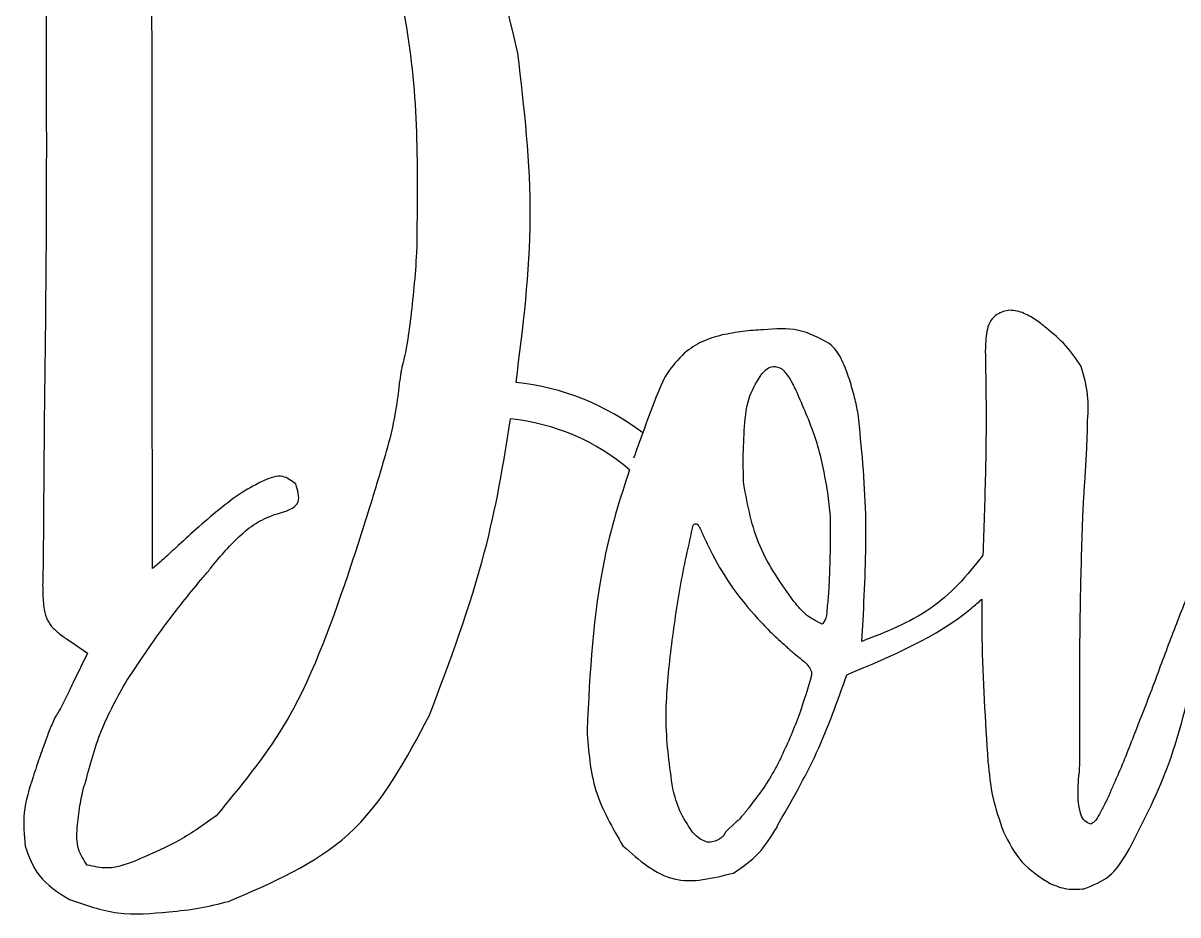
# Model space of a CAD drawing. Header units: inches. Extents: x -0.84 to 5.76, y -6.47 to 3.06.
# Drawn here: x -0.293 to 2.328, y -1.387 to 0.639 of the extents above; entities that cross this region are included whole.
import ezdxf

# ---------------------------------------------------------------- set-up
doc = ezdxf.new("R2010")
doc.units = ezdxf.units.IN
doc.header["$MEASUREMENT"] = 0

msp = doc.modelspace()

# ---------------------------------------------------------------- linework, layer by layer
for p, q in [((1.5833, -0.1724), (1.5801, -0.1627)), ((2.1228, -0.2912), (2.1229, -0.2718)), ((1.611, -0.7654), (1.6144, -0.7042)), ((-0.0578, -0.8544), (-0.0386, -0.826)), ((1.4948, -0.8473), (1.4948, -0.8489)), ((2.1054, -0.9212), (2.1055, -0.8438)), ((2.2504, -0.9231), (2.2374, -0.9553)), ((2.1969, -1.0583), (2.1937, -1.0648)), ((1.3217, -1.1789), (1.3055, -1.195)), ((1.4184, -1.1872), (1.4184, -1.1855))]:
    msp.add_line(p, q)
at = {"flags": 128}
for points in [[(1.5328, -0.4269), (1.5391, -0.4817), (1.539, -0.53)], [(-0.1842, -0.7665), (-0.1468, -0.7926), (-0.1791, -0.8585)], [(-0.1842, -0.7665), (-0.1468, -0.7926), (-0.1791, -0.8585)]]:
    msp.add_lwpolyline(points, dxfattribs=at)
for centre, radius, start, end in [((0.7636, -0.7509), 0.5773, 52.6901, 83.8045), ((0.7636, -0.7509), 0.5773, 52.6901, 83.8045), ((0.7636, -0.7509), 0.4933, 49.5384, 84.2066), ((0.7636, -0.7509), 0.4933, 49.5384, 84.2066), ((4.5223, -1.5499), 3.6336, 159.7411, 160.7071)]:
    msp.add_arc(centre, radius, start, end)
for points, knots in [([(0.83, 0.5707), (0.8009, 0.6946), (0.7545, 0.8913), (0.6447, 1.0572), (0.6005, 1.117)], [-1.904071, -1.904071, -1.904071, -1.904071, -0.947714, -0.384575, -0.384575, -0.384575, -0.384575]), ([(0.4666, 1.0281), (0.5102, 0.8962), (0.6078, 0.6011), (0.6028, 0.2898), (0.6001, 0.1176)], [-2.352064, -2.352064, -2.352064, -2.352064, -1.300663, 0, 0, 0, 0]), ([(-0.0005, 0.6001), (-0.0004, 0.6395), (-0.0004, 0.7178), (-0.0179, 0.7942), (-0.0267, 0.8323)], [-0.5952111, -0.5952111, -0.5952111, -0.5952111, -0.2962759, 0, 0, 0, 0]), ([(-0.241, 0.6784), (-0.2405, 0.5177), (-0.2395, 0.1964), (-0.2434, -0.1248), (-0.2453, -0.2854)], [-2.447952, -2.447952, -2.447952, -2.447952, -1.223762, 0, 0, 0, 0]), ([(0.0009, -0.6001), (0.0004, -0.3999), (-0.0005, 0.0001), (-0.0005, 0.4002), (-0.0005, 0.6001)], [-3.048416, -3.048416, -3.048416, -3.048416, -1.523321, 0, 0, 0, 0]), ([(0.8259, -0.177), (0.8418, -0.0522), (0.8735, 0.1969), (0.8445, 0.4463), (0.83, 0.5707)], [-1.905415, -1.905415, -1.905415, -1.905415, -0.950741, 0, 0, 0, 0]), ([(0.6001, 0.1176), (0.5983, 0.0915), (0.5948, 0.0396), (0.5887, -0.012), (0.5857, -0.0377)], [-0.3962576, -0.3962576, -0.3962576, -0.3962576, -0.1972967, 0, 0, 0, 0]), ([(1.914, -0.0249), (1.9091, -0.03), (1.8994, -0.0403), (1.8962, -0.0541), (1.8945, -0.0611)], [-0.106042, -0.106042, -0.106042, -0.106042, -0.0532284, 0, 0, 0, 0]), ([(1.9752, -0.0185), (1.9643, -0.0155), (1.943, -0.0095), (1.9235, -0.0198), (1.914, -0.0249)], [-0.1618156, -0.1618156, -0.1618156, -0.1618156, -0.0790445, 0, 0, 0, 0]), ([(2.0299, -0.0541), (2.0216, -0.047), (2.0049, -0.0327), (1.9851, -0.0233), (1.9752, -0.0185)], [-0.1664001, -0.1664001, -0.1664001, -0.1664001, -0.0833012, 0, 0, 0, 0]), ([(0.5857, -0.0377), (0.5829, -0.0598), (0.5782, -0.0971), (0.5692, -0.1335), (0.5656, -0.1483)], [-0.2856171, -0.2856171, -0.2856171, -0.2856171, -0.1160469, 0, 0, 0, 0]), ([(1.2935, -0.0694), (1.2779, -0.0737), (1.2469, -0.0821), (1.2209, -0.101), (1.208, -0.1103)], [-0.2424902, -0.2424902, -0.2424902, -0.2424902, -0.120343, 0, 0, 0, 0]), ([(1.387, -0.0575), (1.3716, -0.0585), (1.3402, -0.0603), (1.3093, -0.0664), (1.2935, -0.0694)], [-0.2395933, -0.2395933, -0.2395933, -0.2395933, -0.122545, 0, 0, 0, 0]), ([(1.5368, -0.0885), (1.514, -0.0764), (1.4672, -0.0513), (1.4142, -0.0554), (1.387, -0.0575)], [-0.3957648, -0.3957648, -0.3957648, -0.3957648, -0.2036388, 0, 0, 0, 0]), ([(1.8945, -0.0611), (1.8936, -0.0684), (1.8917, -0.0831), (1.8914, -0.0979), (1.8912, -0.1054)], [-0.1129245, -0.1129245, -0.1129245, -0.1129245, -0.0568234, 0, 0, 0, 0]), ([(2.1087, -0.1413), (2.0978, -0.1248), (2.076, -0.0917), (2.0453, -0.0666), (2.0299, -0.0541)], [-0.2999823, -0.2999823, -0.2999823, -0.2999823, -0.1499773, 0, 0, 0, 0]), ([(1.5641, -0.1232), (1.5605, -0.1167), (1.5533, -0.1036), (1.5423, -0.0935), (1.5368, -0.0885)], [-0.1128694, -0.1128694, -0.1128694, -0.1128694, -0.0567966, 0, 0, 0, 0]), ([(1.208, -0.1103), (1.194, -0.1251), (1.1658, -0.1546), (1.1509, -0.1926), (1.1433, -0.2117)], [-0.3079963, -0.3079963, -0.3079963, -0.3079963, -0.1547187, 0, 0, 0, 0]), ([(1.5801, -0.1627), (1.5778, -0.1561), (1.5731, -0.1427), (1.5671, -0.1298), (1.5641, -0.1232)], [-0.1083576, -0.1083576, -0.1083576, -0.1083576, -0.0554253, 0, 0, 0, 0]), ([(1.8912, -0.1054), (1.8922, -0.1677), (1.8942, -0.2923), (1.8906, -0.4169), (1.8888, -0.4792)], [-0.9496408, -0.9496408, -0.9496408, -0.9496408, -0.4748513, 0, 0, 0, 0]), ([(0.5656, -0.1483), (0.5652, -0.151), (0.5643, -0.1577), (0.5632, -0.1643), (0.5625, -0.1682)], [-0.05116397, -0.05116397, -0.05116397, -0.05116397, -0.02994038, 0, 0, 0, 0]), ([(1.3835, -0.1574), (1.3918, -0.1495), (1.4057, -0.1363), (1.4227, -0.1434), (1.4295, -0.1463)], [-0.1305656, -0.1305656, -0.1305656, -0.1305656, -0.0523651, 0, 0, 0, 0]), ([(1.4295, -0.1463), (1.4352, -0.1528), (1.448, -0.1674), (1.4562, -0.185), (1.4608, -0.1947)], [-0.1470913, -0.1470913, -0.1470913, -0.1470913, -0.0812539, 0, 0, 0, 0]), ([(2.1229, -0.2718), (2.1244, -0.2495), (2.1273, -0.2052), (2.1149, -0.1625), (2.1087, -0.1413)], [-0.3358648, -0.3358648, -0.3358648, -0.3358648, -0.1670347, 0, 0, 0, 0]), ([(0.5625, -0.1682), (0.5617, -0.1729), (0.5601, -0.1827), (0.5593, -0.1927), (0.5589, -0.1979)], [-0.07596319, -0.07596319, -0.07596319, -0.07596319, -0.03984211, 0, 0, 0, 0]), ([(1.3446, -0.2774), (1.3467, -0.2534), (1.3506, -0.2103), (1.3734, -0.1737), (1.3835, -0.1574)], [-0.3243387, -0.3243387, -0.3243387, -0.3243387, -0.1441803, 0, 0, 0, 0]), ([(1.6025, -0.2482), (1.6, -0.2359), (1.5949, -0.2103), (1.5873, -0.1854), (1.5833, -0.1724)], [-0.1986349, -0.1986349, -0.1986349, -0.1986349, -0.1033021, 0, 0, 0, 0]), ([(0.5589, -0.1979), (0.5583, -0.2019), (0.5571, -0.2101), (0.5561, -0.2184), (0.5556, -0.2227)], [-0.06353939, -0.06353939, -0.06353939, -0.06353939, -0.03275834, 0, 0, 0, 0]), ([(1.4608, -0.1947), (1.4619, -0.1969), (1.4642, -0.2017), (1.4662, -0.2066), (1.4672, -0.2092)], [-0.04031756, -0.04031756, -0.04031756, -0.04031756, -0.02109377, 0, 0, 0, 0]), ([(1.4672, -0.2092), (1.4824, -0.2441), (1.5128, -0.3141), (1.5261, -0.3892), (1.5328, -0.4269)], [-0.5792167, -0.5792167, -0.5792167, -0.5792167, -0.2902159, 0, 0, 0, 0]), ([(0.5556, -0.2227), (0.5526, -0.2405), (0.5453, -0.2845), (0.5331, -0.3275), (0.5259, -0.3531)], [-0.3401005, -0.3401005, -0.3401005, -0.3401005, -0.2027325, 0, 0, 0, 0]), ([(0.6295, -0.9328), (0.6757, -0.8104), (0.7582, -0.5917), (0.7978, -0.3618), (0.8134, -0.2601)], [-1.988654, -1.988654, -1.988654, -1.988654, -0.994706, -0.212877, -0.212877, -0.212877, -0.212877]), ([(1.6144, -0.7042), (1.618, -0.6283), (1.6253, -0.476), (1.6101, -0.3243), (1.6025, -0.2482)], [-1.16013, -1.16013, -1.16013, -1.16013, -0.581895, 0, 0, 0, 0]), ([(-0.2453, -0.2854), (-0.2457, -0.3378), (-0.2465, -0.4424), (-0.2473, -0.547), (-0.2477, -0.5992)], [-0.7970405, -0.7970405, -0.7970405, -0.7970405, -0.3975064, 0, 0, 0, 0]), ([(1.3427, -0.4087), (1.3421, -0.3892), (1.3407, -0.3454), (1.3432, -0.3016), (1.3446, -0.2774)], [-0.3337319, -0.3337319, -0.3337319, -0.3337319, -0.1848255, 0, 0, 0, 0]), ([(2.1178, -0.3959), (2.1188, -0.3783), (2.1209, -0.3434), (2.1222, -0.3085), (2.1228, -0.2912)], [-0.2663207, -0.2663207, -0.2663207, -0.2663207, -0.132091, 0, 0, 0, 0]), ([(0.5259, -0.3531), (0.5149, -0.39), (0.4887, -0.4784), (0.46, -0.566), (0.4432, -0.617)], [-0.7023725, -0.7023725, -0.7023725, -0.7023725, -0.4089882, 0, 0, 0, 0]), ([(0.3257, -0.4078), (0.3161, -0.4005), (0.2944, -0.3838), (0.2685, -0.3941), (0.254, -0.3998)], [-0.195572, -0.195572, -0.195572, -0.195572, -0.1093166, 0, 0, 0, 0]), ([(1.0837, -0.3756), (1.061, -0.4424), (1.0036, -0.6344), (0.9935, -0.8362), (0.987, -0.9671)], [-1.529244, -1.529244, -1.529244, -1.529244, -0.992256, 0, 0, 0, 0]), ([(0.254, -0.3998), (0.2371, -0.4085), (0.2005, -0.4271), (0.1684, -0.4527), (0.1512, -0.4665)], [-0.3118987, -0.3118987, -0.3118987, -0.3118987, -0.1672108, 0, 0, 0, 0]), ([(0.2777, -0.4772), (0.3017, -0.4706), (0.3418, -0.4597), (0.3303, -0.4226), (0.3257, -0.4078)], [-0.2582054, -0.2582054, -0.2582054, -0.2582054, -0.1033476, 0, 0, 0, 0]), ([(1.4565, -0.6748), (1.4277, -0.6344), (1.3703, -0.554), (1.3519, -0.457), (1.3427, -0.4087)], [-0.742989, -0.742989, -0.742989, -0.742989, -0.3695559, 0, 0, 0, 0]), ([(2.1128, -0.4765), (2.1134, -0.463), (2.1147, -0.4362), (2.1167, -0.4093), (2.1178, -0.3959)], [-0.2050167, -0.2050167, -0.2050167, -0.2050167, -0.1025696, 0, 0, 0, 0]), ([(0.1512, -0.4665), (0.1339, -0.481), (0.1006, -0.509), (0.0687, -0.5386), (0.0534, -0.5528)], [-0.3315165, -0.3315165, -0.3315165, -0.3315165, -0.1589718, 0, 0, 0, 0]), ([(0.1971, -0.5272), (0.2093, -0.5166), (0.2333, -0.4954), (0.263, -0.4832), (0.2777, -0.4772)], [-0.24235, -0.24235, -0.24235, -0.24235, -0.1200431, 0, 0, 0, 0]), ([(2.1055, -0.8438), (2.1059, -0.7826), (2.1067, -0.6601), (2.1108, -0.5377), (2.1128, -0.4765)], [-0.9333322, -0.9333322, -0.9333322, -0.9333322, -0.4667376, 0, 0, 0, 0]), ([(1.1759, -0.7999), (1.1821, -0.7508), (1.1945, -0.6528), (1.2158, -0.5564), (1.2265, -0.5084)], [-0.7519371, -0.7519371, -0.7519371, -0.7519371, -0.3748435, 0, 0, 0, 0]), ([(1.2265, -0.5084), (1.2266, -0.5073), (1.2267, -0.505), (1.2276, -0.503), (1.2281, -0.5019)], [-0.016992, -0.016992, -0.016992, -0.016992, -0.00874195, 0, 0, 0, 0]), ([(1.2281, -0.5019), (1.2287, -0.501), (1.2298, -0.4992), (1.2319, -0.4989), (1.2329, -0.4987)], [-0.01544059, -0.01544059, -0.01544059, -0.01544059, -0.00744909, 0, 0, 0, 0]), ([(1.2329, -0.4987), (1.234, -0.4984), (1.2362, -0.4978), (1.2378, -0.4995), (1.2386, -0.5003)], [-0.01613301, -0.01613301, -0.01613301, -0.01613301, -0.00839087, 0, 0, 0, 0]), ([(1.2386, -0.5003), (1.2393, -0.5014), (1.2408, -0.5035), (1.242, -0.5057), (1.2426, -0.5068)], [-0.01932456, -0.01932456, -0.01932456, -0.01932456, -0.00939151, 0, 0, 0, 0]), ([(1.2426, -0.5068), (1.2436, -0.5085), (1.2457, -0.5121), (1.2468, -0.516), (1.2474, -0.5181)], [-0.03128538, -0.03128538, -0.03128538, -0.03128538, -0.01617772, 0, 0, 0, 0]), ([(1.2474, -0.5181), (1.2516, -0.5265), (1.2598, -0.5431), (1.2676, -0.5599), (1.2715, -0.5681)], [-0.140952, -0.140952, -0.140952, -0.140952, -0.0691094, 0, 0, 0, 0]), ([(0.1324, -0.5996), (0.1425, -0.5871), (0.1628, -0.5619), (0.1856, -0.5388), (0.1971, -0.5272)], [-0.2467529, -0.2467529, -0.2467529, -0.2467529, -0.1244032, 0, 0, 0, 0]), ([(1.539, -0.53), (1.5389, -0.5435), (1.5387, -0.5717), (1.5377, -0.5999), (1.5372, -0.6146)], [-0.2149176, -0.2149176, -0.2149176, -0.2149176, -0.1120816, 0, 0, 0, 0]), ([(0.0534, -0.5528), (0.043, -0.5625), (0.0258, -0.5785), (0.008, -0.5939), (0.0009, -0.6001)], [-0.1793961, -0.1793961, -0.1793961, -0.1793961, -0.0715136, 0, 0, 0, 0]), ([(1.2715, -0.5681), (1.2861, -0.5942), (1.3153, -0.6463), (1.3547, -0.6911), (1.3743, -0.7133)], [-0.4531095, -0.4531095, -0.4531095, -0.4531095, -0.2253348, 0, 0, 0, 0]), ([(1.8856, -0.5697), (1.85, -0.6164), (1.7738, -0.702), (1.665, -0.7444), (1.611, -0.7654)], [-0.8733854, -0.8733854, -0.8733854, -0.8733854, -0.4338384, 0, 0, 0, 0]), ([(-0.2477, -0.5992), (-0.2484, -0.6163), (-0.2495, -0.6455), (-0.2473, -0.6746), (-0.2464, -0.6867)], [-0.222523, -0.222523, -0.222523, -0.222523, -0.0922917, 0, 0, 0, 0]), ([(0.1155, -0.6196), (0.1183, -0.6165), (0.1242, -0.61), (0.1296, -0.6031), (0.1324, -0.5996)], [-0.06664265, -0.06664265, -0.06664265, -0.06664265, -0.03401245, 0, 0, 0, 0]), ([(-0.0386, -0.826), (-0.0145, -0.7904), (0.0336, -0.7192), (0.0882, -0.6528), (0.1155, -0.6196)], [-0.6544662, -0.6544662, -0.6544662, -0.6544662, -0.3270538, 0, 0, 0, 0]), ([(0.4432, -0.617), (0.402, -0.7356), (0.3329, -0.9346), (0.1993, -1.0963), (0.1453, -1.1616)], [-1.587673, -1.587673, -1.587673, -1.587673, -0.641108, 0, 0, 0, 0]), ([(1.5372, -0.6146), (1.5366, -0.6288), (1.5355, -0.6552), (1.5327, -0.6815), (1.5314, -0.6935)], [-0.2011015, -0.2011015, -0.2011015, -0.2011015, -0.092497, 0, 0, 0, 0]), ([(2.3573, -0.643), (2.3429, -0.6795), (2.314, -0.7527), (2.2867, -0.8266), (2.2731, -0.8635)], [-0.5997588, -0.5997588, -0.5997588, -0.5997588, -0.3001095, 0, 0, 0, 0]), ([(1.5209, -0.7265), (1.5085, -0.7203), (1.4834, -0.7076), (1.4656, -0.6858), (1.4565, -0.6748)], [-0.211704, -0.211704, -0.211704, -0.211704, -0.1071177, 0, 0, 0, 0]), ([(1.577, -0.8411), (1.6787, -0.7986), (1.7906, -0.752), (1.8758, -0.6763), (1.8833, -0.6693)], [-2.0155988, -2.0155988, -2.0155988, -2.0155988, -1.2002912, -1.1189953, -1.1189953, -1.1189953, -1.1189953]), ([(1.8833, -0.6693), (1.8829, -0.6992), (1.8828, -0.8223), (1.891, -0.9453), (1.8972, -1.0383)], [-0.9384739, -0.9384739, -0.9384739, -0.9384739, -0.7100297, 0, 0, 0, 0]), ([(-0.2464, -0.6867), (-0.2449, -0.6955), (-0.2422, -0.7118), (-0.2328, -0.7253), (-0.2285, -0.7315)], [-0.1239845, -0.1239845, -0.1239845, -0.1239845, -0.0570358, 0, 0, 0, 0]), ([(1.5314, -0.6935), (1.531, -0.7023), (1.5305, -0.7146), (1.523, -0.7239), (1.5209, -0.7265)], [-0.08970926, -0.08970926, -0.08970926, -0.08970926, -0.02569225, 0, 0, 0, 0]), ([(-0.2285, -0.7315), (-0.2226, -0.7373), (-0.2091, -0.7505), (-0.1932, -0.7608), (-0.1842, -0.7665)], [-0.1435872, -0.1435872, -0.1435872, -0.1435872, -0.0807691, 0, 0, 0, 0]), ([(1.3743, -0.7133), (1.3846, -0.7244), (1.405, -0.7464), (1.4274, -0.7664), (1.4386, -0.7763)], [-0.2287618, -0.2287618, -0.2287618, -0.2287618, -0.1137037, 0, 0, 0, 0]), ([(1.4386, -0.7763), (1.441, -0.7786), (1.4462, -0.7837), (1.4517, -0.7883), (1.4547, -0.7909)], [-0.0550761, -0.0550761, -0.0550761, -0.0550761, -0.02974292, 0, 0, 0, 0]), ([(1.1817, -1.0996), (1.1747, -1.0497), (1.1607, -0.95), (1.1708, -0.8499), (1.1759, -0.7999)], [-0.7639014, -0.7639014, -0.7639014, -0.7639014, -0.3812931, 0, 0, 0, 0]), ([(1.4547, -0.7909), (1.459, -0.7942), (1.4678, -0.8009), (1.4761, -0.8082), (1.4804, -0.8119)], [-0.08438969, -0.08438969, -0.08438969, -0.08438969, -0.04284004, 0, 0, 0, 0]), ([(1.4804, -0.8119), (1.4842, -0.8154), (1.4912, -0.8218), (1.4948, -0.8305), (1.4965, -0.8344)], [-0.07112726, -0.07112726, -0.07112726, -0.07112726, -0.03203135, 0, 0, 0, 0]), ([(1.4965, -0.8344), (1.4968, -0.8366), (1.4974, -0.8411), (1.4957, -0.8452), (1.4948, -0.8473)], [-0.03355472, -0.03355472, -0.03355472, -0.03355472, -0.017152, 0, 0, 0, 0]), ([(-0.1791, -0.8585), (-0.1832, -0.8673), (-0.1911, -0.8841), (-0.1995, -0.9007), (-0.2036, -0.9087)], [-0.1419056, -0.1419056, -0.1419056, -0.1419056, -0.0678244, 0, 0, 0, 0]), ([(-0.1528, -1.0906), (-0.142, -1.0491), (-0.1203, -0.9663), (-0.0786, -0.8916), (-0.0578, -0.8544)], [-0.6491146, -0.6491146, -0.6491146, -0.6491146, -0.3235186, 0, 0, 0, 0]), ([(1.4184, -1.1855), (1.45, -1.1306), (1.5134, -1.0206), (1.5558, -0.9009), (1.577, -0.8411)], [-0.9651053, -0.9651053, -0.9651053, -0.9651053, -0.4826396, 0, 0, 0, 0]), ([(1.4948, -0.8489), (1.4848, -0.8824), (1.4649, -0.9492), (1.4351, -1.0123), (1.4203, -1.0438)], [-0.5304714, -0.5304714, -0.5304714, -0.5304714, -0.2648174, 0, 0, 0, 0]), ([(2.2126, -1.2469), (2.246, -1.1827), (2.3125, -1.0547), (2.3464, -0.9144), (2.3633, -0.8444)], [-1.095288, -1.095288, -1.095288, -1.095288, -0.546447, 0, 0, 0, 0]), ([(2.2731, -0.8635), (2.2693, -0.8733), (2.2616, -0.8931), (2.2541, -0.913), (2.2504, -0.9231)], [-0.1619121, -0.1619121, -0.1619121, -0.1619121, -0.0819132, 0, 0, 0, 0]), ([(-0.2036, -0.9087), (-0.2068, -0.915), (-0.2121, -0.9252), (-0.2185, -0.9348), (-0.2209, -0.9385)], [-0.08764586, -0.08764586, -0.08764586, -0.08764586, -0.03340735, 0, 0, 0, 0]), ([(-0.2209, -0.9385), (-0.2231, -0.9434), (-0.2299, -0.9583), (-0.2357, -0.9736), (-0.2395, -0.9839)], [-0.1246592, -0.1246592, -0.1246592, -0.1246592, -0.0833337, 0, 0, 0, 0]), ([(0.1733, -1.3562), (0.2716, -1.3141), (0.4737, -1.2276), (0.5766, -1.0329), (0.6295, -0.9328)], [-1.624372, -1.624372, -1.624372, -1.624372, -0.834339, 0, 0, 0, 0]), ([(2.1051, -1.063), (2.1055, -1.0393), (2.1064, -0.9921), (2.1057, -0.9448), (2.1054, -0.9212)], [-0.3601874, -0.3601874, -0.3601874, -0.3601874, -0.180094, 0, 0, 0, 0]), ([(0.987, -0.9671), (0.9904, -1.0139), (0.9971, -1.1079), (1.0447, -1.1892), (1.0686, -1.2299)], [-0.707426, -0.707426, -0.707426, -0.707426, -0.3546359, 0, 0, 0, 0]), ([(2.2374, -0.9553), (2.2309, -0.9725), (2.2177, -1.007), (2.2039, -1.0412), (2.1969, -1.0583)], [-0.2812191, -0.2812191, -0.2812191, -0.2812191, -0.1409822, 0, 0, 0, 0]), ([(-0.2395, -0.9839), (-0.2446, -0.9977), (-0.2555, -1.0272), (-0.2652, -1.0571), (-0.2704, -1.0731)], [-0.2397974, -0.2397974, -0.2397974, -0.2397974, -0.1276833, 0, 0, 0, 0]), ([(1.4203, -1.0438), (1.4119, -1.059), (1.3952, -1.0894), (1.3742, -1.1169), (1.3637, -1.1306)], [-0.263695, -0.263695, -0.263695, -0.263695, -0.1311964, 0, 0, 0, 0]), ([(1.8972, -1.0383), (1.8999, -1.0656), (1.9052, -1.1202), (1.9233, -1.172), (1.9323, -1.1979)], [-0.4164014, -0.4164014, -0.4164014, -0.4164014, -0.2087542, 0, 0, 0, 0]), ([(-0.2704, -1.0731), (-0.2791, -1.1002), (-0.2957, -1.1515), (-0.2908, -1.2052), (-0.2886, -1.2305)], [-0.4061947, -0.4061947, -0.4061947, -0.4061947, -0.191762, 0, 0, 0, 0]), ([(2.1017, -1.1145), (2.1018, -1.107), (2.1019, -1.093), (2.1029, -1.0791), (2.1034, -1.0726)], [-0.1065174, -0.1065174, -0.1065174, -0.1065174, -0.0492096, 0, 0, 0, 0]), ([(2.1034, -1.0726), (2.1034, -1.0707), (2.1035, -1.0674), (2.1046, -1.0643), (2.1051, -1.063)], [-0.02504361, -0.02504361, -0.02504361, -0.02504361, -0.01068244, 0, 0, 0, 0]), ([(2.1937, -1.0648), (2.191, -1.0707), (2.1848, -1.0849), (2.1786, -1.0992), (2.1751, -1.1074)], [-0.1182318, -0.1182318, -0.1182318, -0.1182318, -0.0685198, 0, 0, 0, 0]), ([(-0.1704, -1.1887), (-0.1686, -1.1719), (-0.1653, -1.1406), (-0.1585, -1.11), (-0.1554, -1.0958)], [-0.2390976, -0.2390976, -0.2390976, -0.2390976, -0.1101736, 0, 0, 0, 0]), ([(-0.1554, -1.0958), (-0.155, -1.0948), (-0.1544, -1.093), (-0.1533, -1.0914), (-0.1528, -1.0906)], [-0.01480028, -0.01480028, -0.01480028, -0.01480028, -0.0065513, 0, 0, 0, 0]), ([(1.225, -1.1964), (1.2151, -1.1815), (1.1954, -1.1516), (1.1863, -1.117), (1.1817, -1.0996)], [-0.2708738, -0.2708738, -0.2708738, -0.2708738, -0.1355762, 0, 0, 0, 0]), ([(2.1081, -1.158), (2.1062, -1.1512), (2.1023, -1.137), (2.1019, -1.1222), (2.1017, -1.1145)], [-0.1120736, -0.1120736, -0.1120736, -0.1120736, -0.0584654, 0, 0, 0, 0]), ([(2.1751, -1.1074), (2.1711, -1.1164), (2.1634, -1.1337), (2.1543, -1.1502), (2.15, -1.1581)], [-0.143743, -0.143743, -0.143743, -0.143743, -0.068886, 0, 0, 0, 0]), ([(1.3637, -1.1306), (1.3587, -1.1376), (1.3486, -1.1515), (1.3372, -1.1644), (1.3314, -1.1709)], [-0.1311092, -0.1311092, -0.1311092, -0.1311092, -0.0660336, 0, 0, 0, 0]), ([(0.1453, -1.1616), (0.118, -1.1812), (0.0641, -1.2197), (0.0033, -1.246), (-0.0267, -1.259)], [-0.5032821, -0.5032821, -0.5032821, -0.5032821, -0.2481754, 0, 0, 0, 0]), ([(1.3314, -1.1709), (1.3303, -1.1718), (1.3272, -1.1746), (1.3239, -1.1772), (1.3217, -1.1789)], [-0.03197041, -0.03197041, -0.03197041, -0.03197041, -0.021094, 0, 0, 0, 0]), ([(2.1306, -1.1807), (2.1256, -1.1787), (2.1148, -1.1745), (2.1104, -1.1638), (2.1081, -1.158)], [-0.08429008, -0.08429008, -0.08429008, -0.08429008, -0.04492749, 0, 0, 0, 0]), ([(2.15, -1.1581), (2.1468, -1.1644), (2.1421, -1.1736), (2.1334, -1.1789), (2.1306, -1.1807)], [-0.07662768, -0.07662768, -0.07662768, -0.07662768, -0.02497871, 0, 0, 0, 0]), ([(-0.1475, -1.2735), (-0.1554, -1.2617), (-0.1726, -1.2362), (-0.1712, -1.2053), (-0.1704, -1.1887)], [-0.2284779, -0.2284779, -0.2284779, -0.2284779, -0.1230232, 0, 0, 0, 0]), ([(1.2491, -1.2174), (1.2445, -1.2145), (1.2353, -1.2088), (1.2284, -1.2005), (1.225, -1.1964)], [-0.08169973, -0.08169973, -0.08169973, -0.08169973, -0.04054281, 0, 0, 0, 0]), ([(1.3055, -1.195), (1.3033, -1.1971), (1.2998, -1.2003), (1.2981, -1.2047), (1.2975, -1.2062)], [-0.0355607, -0.0355607, -0.0355607, -0.0355607, -0.01236343, 0, 0, 0, 0]), ([(1.3198, -1.2917), (1.3397, -1.278), (1.38, -1.2502), (1.4055, -1.2083), (1.4184, -1.1872)], [-0.3685152, -0.3685152, -0.3685152, -0.3685152, -0.1865073, 0, 0, 0, 0]), ([(1.9323, -1.1979), (1.9447, -1.2226), (1.9693, -1.2716), (2.0155, -1.3011), (2.0384, -1.3158)], [-0.4094813, -0.4094813, -0.4094813, -0.4094813, -0.2036255, 0, 0, 0, 0]), ([(-0.2886, -1.2305), (-0.2799, -1.2542), (-0.261, -1.3062), (-0.2137, -1.3357), (-0.1879, -1.3517)], [-0.4106017, -0.4106017, -0.4106017, -0.4106017, -0.2235829, 0, 0, 0, 0]), ([(1.0686, -1.2299), (1.1054, -1.2624), (1.1785, -1.327), (1.273, -1.3034), (1.3198, -1.2917)], [-0.696342, -0.696342, -0.696342, -0.696342, -0.3455486, 0, 0, 0, 0]), ([(1.2781, -1.2191), (1.2732, -1.2206), (1.2634, -1.2237), (1.2539, -1.2195), (1.2491, -1.2174)], [-0.07604113, -0.07604113, -0.07604113, -0.07604113, -0.03851639, 0, 0, 0, 0]), ([(1.2975, -1.2062), (1.2947, -1.2092), (1.2892, -1.2149), (1.2818, -1.2177), (1.2781, -1.2191)], [-0.05972106, -0.05972106, -0.05972106, -0.05972106, -0.02930007, 0, 0, 0, 0]), ([(2.1158, -1.3273), (2.136, -1.3193), (2.1771, -1.3033), (2.2007, -1.2659), (2.2126, -1.2469)], [-0.3272798, -0.3272798, -0.3272798, -0.3272798, -0.1661993, 0, 0, 0, 0]), ([(-0.0267, -1.259), (-0.0516, -1.2695), (-0.0911, -1.286), (-0.1323, -1.2769), (-0.1475, -1.2735)], [-0.3154164, -0.3154164, -0.3154164, -0.3154164, -0.1163047, 0, 0, 0, 0]), ([(2.0384, -1.3158), (2.0509, -1.3207), (2.0758, -1.3306), (2.1025, -1.3284), (2.1158, -1.3273)], [-0.2009315, -0.2009315, -0.2009315, -0.2009315, -0.1002784, 0, 0, 0, 0]), ([(-0.1879, -1.3517), (-0.1516, -1.3645), (-0.0783, -1.3903), (-0.0009, -1.3834), (0.0382, -1.3799)], [-0.5847708, -0.5847708, -0.5847708, -0.5847708, -0.2953646, 0, 0, 0, 0]), ([(0.0382, -1.3799), (0.0616, -1.3775), (0.1072, -1.3728), (0.1516, -1.3617), (0.1733, -1.3562)], [-0.3486776, -0.3486776, -0.3486776, -0.3486776, -0.1696188, 0, 0, 0, 0])]:
    msp.add_open_spline(points, degree=3, knots=knots)
for points in [[(1.1433, -0.2117), (1.1333, -0.2384), (1.1233, -0.265), (1.1135, -0.2917)], [(1.1135, -0.2917), (1.1065, -0.3109), (1.0995, -0.3301), (1.0928, -0.3494)], [(1.8888, -0.4792), (1.8877, -0.5094), (1.8866, -0.5395), (1.8856, -0.5697)]]:
    msp.add_open_spline(points, degree=3)

doc.saveas('drawing.dxf')
